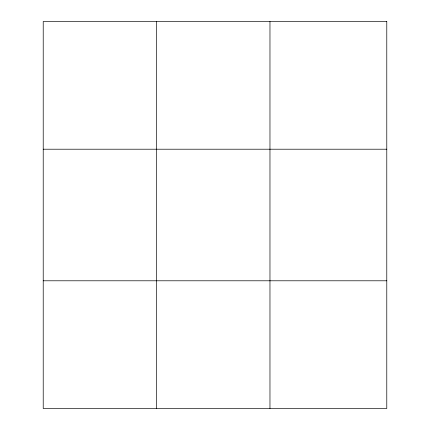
<?xml version="1.0" encoding="UTF-8"?>
<svg xmlns="http://www.w3.org/2000/svg" width="430" height="430" viewBox="0 0 430 430"><rect width="100%" height="100%" fill="white"/><g stroke="black" fill="none" stroke-linecap="round" stroke-linejoin="round"><path stroke-width="0.64" d="M156.595 21.5L156.595 408.5M269.97 21.5L269.97 408.5M43.22 149.21L386.78 149.21M43.22 280.79L386.78 280.79M386.78 21.5L386.78 408.5L43.22 408.5L43.22 21.5L386.78 21.5"/></g></svg>
